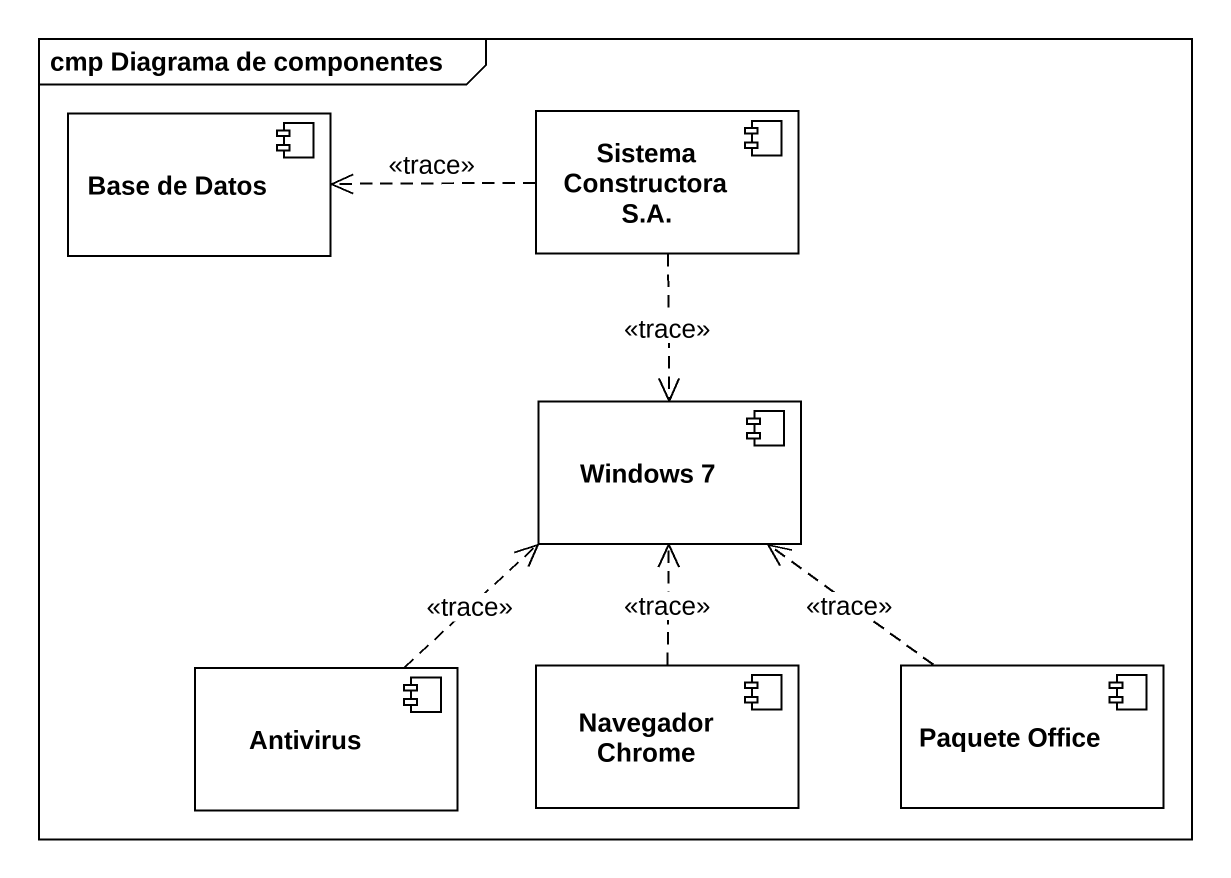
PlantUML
@startuml
mainframe cmp Diagrama de componentes
component "Base de Datos" as Base_de_Datos
component "Sistema Constructora S.A." as Sistema_Constructora_S_A
component "Windows 7" as Windows_7
component Antivirus
component "Navegador Chrome" as Navegador_Chrome
component "Paquete Office" as Paquete_Office
Sistema_Constructora_S_A .left.> Base_de_Datos : <<trace>>
Sistema_Constructora_S_A ..> Windows_7 : <<trace>>
Antivirus .up.> Windows_7 : <<trace>>
Navegador_Chrome .up.> Windows_7 : <<trace>>
Paquete_Office .up.> Windows_7 : <<trace>>
@enduml
